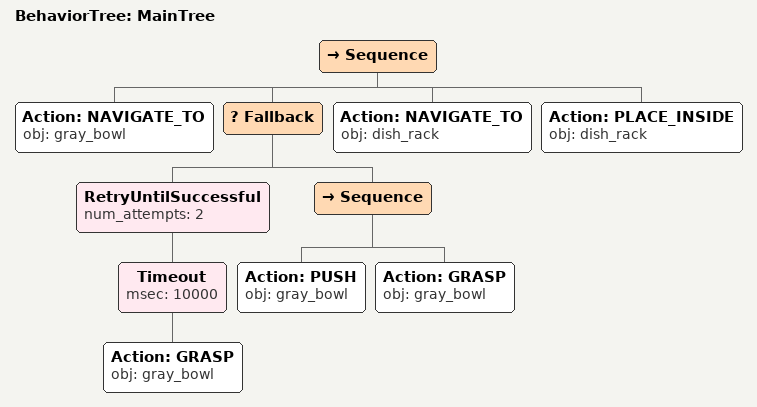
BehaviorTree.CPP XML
<root main_tree_to_execute="MainTree">
  <BehaviorTree ID="MainTree">
    <Sequence>
      <!-- Navigate to gray_bowl -->
      <Action ID="NAVIGATE_TO" obj="gray_bowl" />
      <!-- Fallback: if GRASP gray_bowl fails, try alternative to reposition -->
      <Fallback>
        <!-- Retry GRASP gray_bowl up to 2 attempts -->
        <RetryUntilSuccessful num_attempts="2">
          <!-- Timeout: GRASP gray_bowl within 10s -->
          <Timeout msec="10000">
            <!-- Grasp gray_bowl -->
            <Action ID="GRASP" obj="gray_bowl" />
          </Timeout>
        </RetryUntilSuccessful>
        <Sequence>
          <!-- Push gray_bowl forward toward front edge of table -->
          <Action ID="PUSH" obj="gray_bowl" />
          <!-- Grasp gray_bowl -->
          <Action ID="GRASP" obj="gray_bowl" />
        </Sequence>
      </Fallback>
      <!-- Navigate to dish_rack -->
      <Action ID="NAVIGATE_TO" obj="dish_rack" />
      <!-- Place inside dish_rack -->
      <Action ID="PLACE_INSIDE" obj="dish_rack" />
    </Sequence>
  </BehaviorTree>
</root>
